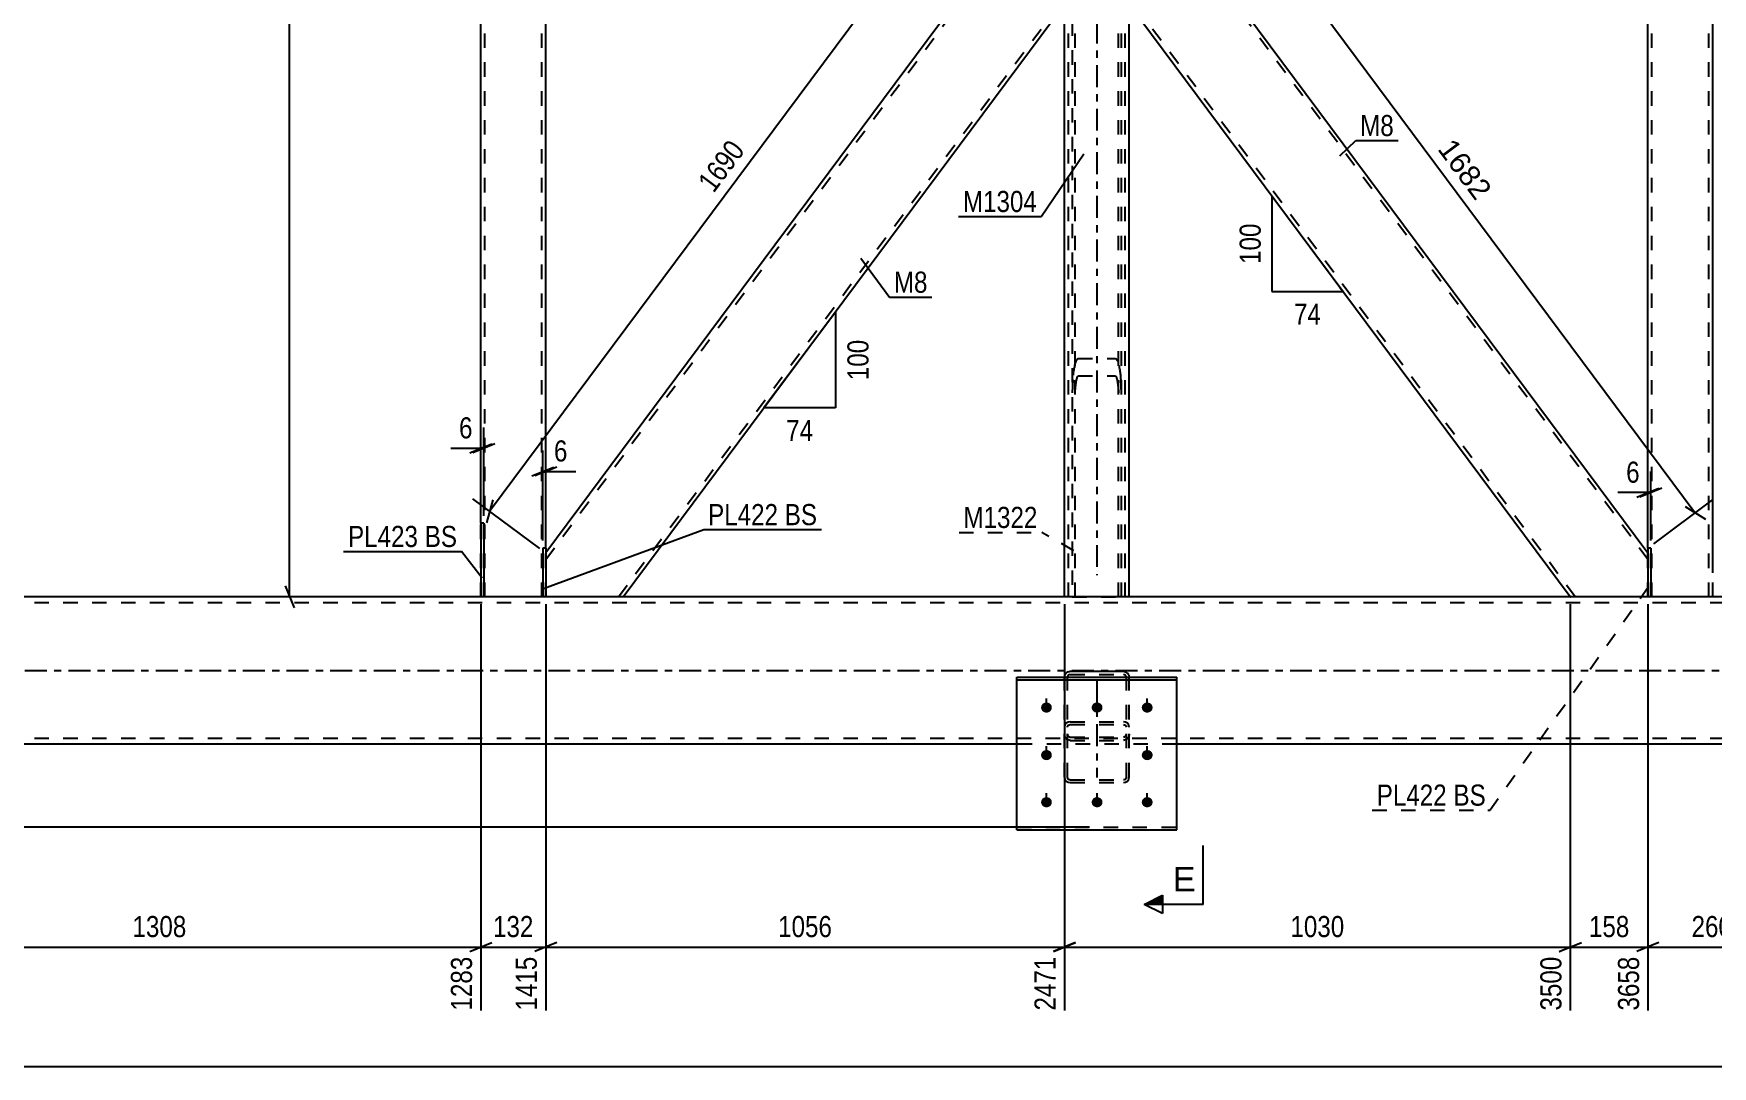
# Model space of a CAD drawing. Header units: millimetres. Extents: x -130 to 1059, y -611 to 230.
# Drawn here: x -15.1 to 212.6, y -266.4 to -126.3 of the extents above; entities that cross this region are included whole.
import ezdxf

# ---------------------------------------------------------------- set-up
doc = ezdxf.new("R2010")
doc.units = ezdxf.units.MM
doc.linetypes.add('DXK_LINE_DOT2', pattern=[3.9198, 1.9599, -1.9599])
doc.linetypes.add('DXK_LINE_DOT3', pattern=[5.9187, 2.979, -0.9799, 0.9799, -0.9799])
doc.styles.add('Arial', font='ARIAL.TTF', dxfattribs={"height": 0.2})
doc.styles.add('Arial Narrow', font='ARIALN.TTF', dxfattribs={"height": 0.2})

# ---------------------------------------------------------------- blocks, each defined once
blk = doc.blocks.new('Part-814407902-1513 - 1390')
at = {"color": 2, "linetype": 'Continuous'}
for p, q in [((133.51, -110.46), (136.58, -106.33)), ((136.58, -106.33), (203.87, -196.71)), ((193.34, -202.67), (133.51, -122.3)), ((203.87, -202.67), (193.38, -202.67))]:
    blk.add_line(p, q, dxfattribs=at)
at = {"color": 7, "linetype": 'DXK_LINE_DOT2'}
for p, q in [((203.87, -197.6), (136.25, -106.78)), ((133.51, -122.3), (133.51, -110.46)), ((194.01, -202.67), (133.51, -121.4)), ((203.87, -202.67), (203.87, -196.71)), ((193.34, -202.67), (193.38, -202.67)), ((193.38, -202.67), (193.34, -202.67))]:
    blk.add_line(p, q, dxfattribs=at)
blk = doc.blocks.new('Part-814407902-1625 - 1390')
at = {"color": 2, "linetype": 'Continuous'}
for p, q in [((118.27, -213.56), (139.94, -213.56)), ((118.27, -234.28), (118.27, -213.56)), ((118.27, -213.92), (139.94, -213.92)), ((139.94, -234.28), (139.94, -213.56)), ((118.27, -234.28), (139.94, -234.28))]:
    blk.add_line(p, q, dxfattribs=at)
at = {"color": 7, "linetype": 'DXK_LINE_DOT2'}
blk.add_line((118.27, -233.92), (139.94, -233.92), dxfattribs=at)
blk = doc.blocks.new('Part-814407902-1620 - 1390')
at = {"color": 7, "linetype": 'DXK_LINE_DOT3'}
blk.add_line((129.11, 29.28), (129.11, -199.72), dxfattribs=at)
at = {"color": 7, "linetype": 'DXK_LINE_DOT2'}
for p, q in [((125.84, 20.55), (125.77, 20.43)), ((126.01, 20.65), (125.84, 20.55)), ((126.27, 20.72), (126.01, 20.65)), ((126.21, 20.49), (126.29, 20.54)), ((126.57, 20.74), (126.27, 20.72)), ((126.29, 20.54), (126.42, 20.57)), ((126.42, 20.57), (126.57, 20.58)), ((131.64, 20.74), (126.57, 20.74)), ((131.64, 20.58), (126.57, 20.58)), ((131.95, 20.72), (131.64, 20.74)), ((131.64, 20.58), (131.79, 20.57)), ((131.79, 20.57), (131.92, 20.54)), ((131.92, 20.54), (132.01, 20.49)), ((132.21, 20.65), (131.95, 20.72)), ((132.38, 20.55), (132.21, 20.65)), ((132.44, 20.43), (132.38, 20.55)), ((125.77, 20.43), (125.77, -202.67)), ((125.77, 18.43), (125.84, 18.31)), ((125.84, 18.31), (126.01, 18.21)), ((126.17, 20.43), (126.21, 20.49)), ((126.17, -202.67), (126.17, 20.43)), ((126.21, 18.37), (126.17, 18.43)), ((126.29, 18.32), (126.21, 18.37)), ((126.42, 18.29), (126.29, 18.32)), ((126.57, 18.27), (126.42, 18.29)), ((131.64, 18.27), (126.57, 18.27)), ((131.79, 18.29), (131.64, 18.27)), ((131.92, 18.32), (131.79, 18.29)), ((132.01, 18.37), (131.92, 18.32)), ((132.01, 20.49), (132.04, 20.43)), ((132.04, 18.43), (132.01, 18.37)), ((132.04, -202.67), (132.04, 20.43)), ((132.21, 18.21), (132.38, 18.31)), ((132.38, 18.31), (132.44, 18.43)), ((132.44, -202.67), (132.44, 20.43)), ((126.01, 18.21), (126.27, 18.14)), ((126.27, 18.14), (126.57, 18.12)), ((131.64, 18.12), (126.57, 18.12)), ((131.64, 18.12), (131.95, 18.14)), ((131.95, 18.14), (132.21, 18.21)), ((126.57, -170.32), (126.27, -170.67)), ((126.57, -170.32), (131.64, -170.32)), ((131.95, -170.67), (131.64, -170.32)), ((126.42, -172.84), (126.57, -172.66)), ((126.57, -172.66), (131.64, -172.66)), ((131.64, -172.66), (131.79, -172.84)), ((125.84, -173.21), (125.77, -175.01)), ((126.17, -175.01), (126.21, -174.11)), ((132.01, -174.11), (132.04, -175.01)), ((132.44, -175.01), (132.38, -173.21)), ((125.77, -202.67), (132.44, -202.67))]:
    blk.add_line(p, q, dxfattribs=at)
for centre, radius, start, end in [((135.3, -173.52), 9.47, 162.5062, 178.1392), ((122.92, -173.52), 9.47, 1.8608, 17.4938), ((130.94, -174.26), 4.73, 162.5062, 178.1392), ((127.28, -174.26), 4.73, 1.8608, 17.4938)]:
    blk.add_arc(centre, radius, start, end, dxfattribs=at)
blk = doc.blocks.new('Part-814407902-1621 - 1390')
at = {"color": 7, "linetype": 'DXK_LINE_DOT2'}
for p, q in [((124.71, -213.61), (124.72, -213.56)), ((124.71, -227.12), (124.71, -213.61)), ((125.14, -213.45), (125.11, -213.61)), ((125.11, -227.12), (125.11, -213.61)), ((125.23, -213.31), (125.14, -213.45)), ((125.35, -213.22), (125.23, -213.31)), ((125.51, -213.19), (125.35, -213.22)), ((125.51, -213.19), (132.71, -213.19)), ((132.86, -213.22), (132.71, -213.19)), ((132.99, -213.31), (132.86, -213.22)), ((133.08, -213.45), (132.99, -213.31)), ((133.11, -213.61), (133.08, -213.45)), ((133.11, -227.12), (133.11, -213.61)), ((133.5, -213.56), (133.51, -213.61)), ((133.51, -227.12), (133.51, -213.61)), ((124.77, -220.06), (124.71, -220.35)), ((124.94, -219.82), (124.77, -220.06)), ((125.2, -219.66), (124.94, -219.82)), ((125.11, -220.35), (125.14, -220.21)), ((125.14, -220.21), (125.23, -220.09)), ((125.51, -219.6), (125.2, -219.66)), ((125.23, -220.09), (125.35, -220.01)), ((125.35, -220.01), (125.51, -219.98)), ((125.51, -219.6), (132.71, -219.6)), ((125.51, -219.98), (132.71, -219.98)), ((133.01, -219.66), (132.71, -219.6)), ((132.71, -219.98), (132.86, -220.01)), ((132.86, -220.01), (132.99, -220.09)), ((132.99, -220.09), (133.08, -220.21)), ((133.27, -219.82), (133.01, -219.66)), ((133.08, -220.21), (133.11, -220.35)), ((133.45, -220.06), (133.27, -219.82)), ((133.51, -220.35), (133.45, -220.06)), ((124.77, -221.6), (124.71, -221.27)), ((125.11, -221.27), (125.14, -221.44)), ((125.14, -221.44), (125.23, -221.57)), ((125.51, -222.13), (125.2, -222.06)), ((125.23, -221.57), (125.35, -221.67)), ((125.35, -221.67), (125.51, -221.7)), ((125.51, -221.7), (132.71, -221.7)), ((125.51, -222.13), (132.71, -222.13)), ((132.71, -221.7), (132.86, -221.67)), ((133.01, -222.06), (132.71, -222.13)), ((132.86, -221.67), (132.99, -221.57)), ((132.99, -221.57), (133.08, -221.44)), ((133.08, -221.44), (133.11, -221.27)), ((133.51, -221.27), (133.45, -221.6)), ((124.71, -227.12), (124.77, -227.41)), ((124.77, -227.41), (124.94, -227.65)), ((124.94, -227.65), (125.2, -227.81)), ((125.14, -227.26), (125.11, -227.12)), ((125.23, -227.38), (125.14, -227.26)), ((125.35, -227.47), (125.23, -227.38)), ((125.51, -227.49), (125.35, -227.47)), ((125.51, -227.49), (132.71, -227.49)), ((132.86, -227.47), (132.71, -227.49)), ((132.99, -227.38), (132.86, -227.47)), ((133.08, -227.26), (132.99, -227.38)), ((133.01, -227.81), (133.27, -227.65)), ((133.11, -227.12), (133.08, -227.26)), ((133.27, -227.65), (133.45, -227.41)), ((133.45, -227.41), (133.51, -227.12)), ((125.2, -227.81), (125.51, -227.87)), ((125.51, -227.87), (132.71, -227.87)), ((132.71, -227.87), (133.01, -227.81))]:
    blk.add_line(p, q, dxfattribs=at)
at = {"color": 2, "linetype": 'Continuous'}
for p, q in [((124.72, -213.56), (124.77, -213.29)), ((125.2, -212.83), (125.51, -212.76)), ((125.51, -212.76), (132.71, -212.76)), ((132.71, -212.76), (133.01, -212.83)), ((133.45, -213.29), (133.5, -213.56))]:
    blk.add_line(p, q, dxfattribs=at)
at = {"color": 7, "linetype": 'DXK_LINE_DOT3'}
blk.add_line((129.11, -214.02), (129.11, -227.16), dxfattribs=at)
at = {"color": 2, "linetype": 'Continuous'}
for centre, start, end in [((125.54, -213.58), 114.3199, 159.2417), ((132.67, -213.58), 20.7583, 65.6801)]:
    blk.add_arc(centre, 0.827, start, end, dxfattribs=at)
at = {"color": 7, "linetype": 'DXK_LINE_DOT2'}
for centre, start, end in [((125.54, -221.31), 200.7583, 245.6801), ((132.67, -221.31), 294.3199, 339.2417)]:
    blk.add_arc(centre, 0.827, start, end, dxfattribs=at)
blk = doc.blocks.new('Part-814407902-1667 - 1390')
at = {"color": 2, "linetype": 'Continuous'}
for p, q in [((45.54, -202.67), (-32, -202.67)), ((53.94, -202.67), (45.94, -202.67)), ((193.38, -202.67), (64.83, -202.67)), ((923.6, -202.67), (204.27, -202.67)), ((118.27, -222.67), (-32, -222.67)), ((355.78, -222.67), (139.94, -222.67))]:
    blk.add_line(p, q, dxfattribs=at)
at = {"color": 7, "linetype": 'DXK_LINE_DOT2'}
for p, q in [((45.94, -202.67), (45.54, -202.67)), ((64.83, -202.67), (53.94, -202.67)), ((204.27, -202.67), (193.38, -202.67)), ((931.6, -203.47), (-40, -203.47)), ((931.6, -221.87), (-40, -221.87)), ((139.94, -222.67), (118.27, -222.67))]:
    blk.add_line(p, q, dxfattribs=at)
at = {"color": 7, "linetype": 'DXK_LINE_DOT3'}
blk.add_line((-40, -212.67), (931.6, -212.67), dxfattribs=at)
blk = doc.blocks.new('Bolt-814407902-1687 - 1390')
at = {"linetype": 'Continuous'}
for points in [[(122.27, -216.99), (122.43, -217.01), (122.57, -217.05), (122.71, -217.12), (122.82, -217.22), (122.91, -217.33), (122.97, -217.47), (123, -217.61), (123, -217.75), (122.97, -217.89), (122.91, -218.02), (122.82, -218.14), (122.71, -218.24), (122.57, -218.31), (122.43, -218.35), (122.27, -218.37), (122.12, -218.35), (121.98, -218.31), (121.84, -218.24), (121.73, -218.14), (121.64, -218.02), (121.58, -217.89), (121.55, -217.75), (121.55, -217.61), (121.58, -217.47), (121.64, -217.33), (121.73, -217.22), (121.84, -217.12), (121.98, -217.05), (122.12, -217.01)], [(129.14, -216.99), (129.29, -217.01), (129.44, -217.05), (129.57, -217.12), (129.69, -217.22), (129.78, -217.33), (129.84, -217.47), (129.87, -217.61), (129.87, -217.75), (129.84, -217.89), (129.78, -218.02), (129.69, -218.14), (129.57, -218.24), (129.44, -218.31), (129.29, -218.35), (129.14, -218.37), (128.99, -218.35), (128.84, -218.31), (128.71, -218.24), (128.6, -218.14), (128.51, -218.02), (128.44, -217.89), (128.41, -217.75), (128.41, -217.61), (128.44, -217.47), (128.51, -217.33), (128.6, -217.22), (128.71, -217.12), (128.84, -217.05), (128.99, -217.01)], [(135.94, -216.99), (136.09, -217.01), (136.24, -217.05), (136.37, -217.12), (136.49, -217.22), (136.58, -217.33), (136.64, -217.47), (136.67, -217.61), (136.67, -217.75), (136.64, -217.89), (136.58, -218.02), (136.49, -218.14), (136.37, -218.24), (136.24, -218.31), (136.09, -218.35), (135.94, -218.37), (135.79, -218.35), (135.64, -218.31), (135.51, -218.24), (135.4, -218.14), (135.31, -218.02), (135.24, -217.89), (135.21, -217.75), (135.21, -217.61), (135.24, -217.47), (135.31, -217.33), (135.4, -217.22), (135.51, -217.12), (135.64, -217.05), (135.79, -217.01)], [(122.27, -223.44), (122.43, -223.46), (122.57, -223.5), (122.71, -223.57), (122.82, -223.67), (122.91, -223.79), (122.97, -223.92), (123, -224.06), (123, -224.2), (122.97, -224.34), (122.91, -224.48), (122.82, -224.59), (122.71, -224.69), (122.57, -224.76), (122.43, -224.81), (122.27, -224.82), (122.12, -224.81), (121.98, -224.76), (121.84, -224.69), (121.73, -224.59), (121.64, -224.48), (121.58, -224.34), (121.55, -224.2), (121.55, -224.06), (121.58, -223.92), (121.64, -223.79), (121.73, -223.67), (121.84, -223.57), (121.98, -223.5), (122.12, -223.46)], [(135.94, -223.44), (136.09, -223.46), (136.24, -223.5), (136.37, -223.57), (136.49, -223.67), (136.58, -223.79), (136.64, -223.92), (136.67, -224.06), (136.67, -224.2), (136.64, -224.34), (136.58, -224.48), (136.49, -224.59), (136.37, -224.69), (136.24, -224.76), (136.09, -224.81), (135.94, -224.82), (135.79, -224.81), (135.64, -224.76), (135.51, -224.69), (135.4, -224.59), (135.31, -224.48), (135.24, -224.34), (135.21, -224.2), (135.21, -224.06), (135.24, -223.92), (135.31, -223.79), (135.4, -223.67), (135.51, -223.57), (135.64, -223.5), (135.79, -223.46)], [(122.27, -229.83), (122.43, -229.85), (122.57, -229.89), (122.71, -229.96), (122.82, -230.06), (122.91, -230.18), (122.97, -230.31), (123, -230.45), (123, -230.59), (122.97, -230.73), (122.91, -230.87), (122.82, -230.98), (122.71, -231.08), (122.57, -231.15), (122.43, -231.2), (122.27, -231.21), (122.12, -231.2), (121.98, -231.15), (121.84, -231.08), (121.73, -230.98), (121.64, -230.87), (121.58, -230.73), (121.55, -230.59), (121.55, -230.45), (121.58, -230.31), (121.64, -230.18), (121.73, -230.06), (121.84, -229.96), (121.98, -229.89), (122.12, -229.85)], [(129.14, -229.83), (129.29, -229.85), (129.44, -229.89), (129.57, -229.96), (129.69, -230.06), (129.78, -230.18), (129.84, -230.31), (129.87, -230.45), (129.87, -230.59), (129.84, -230.73), (129.78, -230.87), (129.69, -230.98), (129.57, -231.08), (129.44, -231.15), (129.29, -231.2), (129.14, -231.21), (128.99, -231.2), (128.84, -231.15), (128.71, -231.08), (128.6, -230.98), (128.51, -230.87), (128.44, -230.73), (128.41, -230.59), (128.41, -230.45), (128.44, -230.31), (128.51, -230.18), (128.6, -230.06), (128.71, -229.96), (128.84, -229.89), (128.99, -229.85)], [(135.94, -229.83), (136.09, -229.85), (136.24, -229.89), (136.37, -229.96), (136.49, -230.06), (136.58, -230.18), (136.64, -230.31), (136.67, -230.45), (136.67, -230.59), (136.64, -230.73), (136.58, -230.87), (136.49, -230.98), (136.37, -231.08), (136.24, -231.15), (136.09, -231.2), (135.94, -231.21), (135.79, -231.2), (135.64, -231.15), (135.51, -231.08), (135.4, -230.98), (135.31, -230.87), (135.24, -230.73), (135.21, -230.59), (135.21, -230.45), (135.24, -230.31), (135.31, -230.18), (135.4, -230.06), (135.51, -229.96), (135.64, -229.89), (135.79, -229.85)]]:
    blk.add_hatch(color=1, dxfattribs=at).paths.add_polyline_path(points)
at = {"color": 1, "linetype": 'Continuous'}
for p, q in [((122.27, -218.34), (122.27, -216.45)), ((129.14, -218.34), (129.14, -216.45)), ((135.94, -218.34), (135.94, -216.45)), ((122.27, -224.79), (122.27, -222.9)), ((135.94, -224.79), (135.94, -222.9)), ((122.27, -231.18), (122.27, -229.29)), ((129.14, -231.18), (129.14, -229.29)), ((135.94, -231.18), (135.94, -229.29))]:
    blk.add_line(p, q, dxfattribs=at)
blk = doc.blocks.new('Part-814407902-1767 - 1390')
at = {"color": 2, "linetype": 'Continuous'}
for p, q in [((204.27, -196.04), (203.87, -196.04)), ((203.87, -196.04), (203.87, -202.67)), ((204.27, -196.04), (204.27, -202.67)), ((204.27, -202.67), (203.87, -202.67))]:
    blk.add_line(p, q, dxfattribs=at)
blk = doc.blocks.new('Part-814407902-1772 - 1390')
at = {"color": 7, "linetype": 'DXK_LINE_DOT2'}
for p, q in [((203.87, -202.67), (203.87, -196.04)), ((204.27, -196.04), (203.87, -196.04)), ((204.27, -202.67), (204.27, -196.04)), ((204.27, -202.67), (203.87, -202.67))]:
    blk.add_line(p, q, dxfattribs=at)
blk = doc.blocks.new('Part-814407902-1857 - 1390')
at = {"color": 7, "linetype": 'DXK_LINE_DOT2'}
for p, q in [((45.94, -192.67), (45.54, -192.67)), ((45.54, -202.67), (45.54, -192.67)), ((45.94, -202.67), (45.94, -192.67)), ((45.94, -202.67), (45.54, -202.67))]:
    blk.add_line(p, q, dxfattribs=at)
blk = doc.blocks.new('Part-814407902-1862 - 1390')
at = {"color": 2, "linetype": 'Continuous'}
for p, q in [((45.94, -192.67), (45.54, -192.67)), ((45.54, -192.67), (45.54, -202.67)), ((45.94, -192.67), (45.94, -202.67)), ((45.94, -202.67), (45.54, -202.67))]:
    blk.add_line(p, q, dxfattribs=at)
blk = doc.blocks.new('Part-814407902-1867 - 1390')
at = {"color": 2, "linetype": 'Continuous'}
for p, q in [((54.34, -196.04), (53.94, -196.04)), ((53.94, -196.04), (53.94, -202.67)), ((54.34, -196.04), (54.34, -202.67)), ((54.34, -202.67), (53.94, -202.67))]:
    blk.add_line(p, q, dxfattribs=at)
blk = doc.blocks.new('Part-814407902-1872 - 1390')
at = {"color": 7, "linetype": 'DXK_LINE_DOT2'}
for p, q in [((53.94, -202.67), (53.94, -196.04)), ((54.34, -196.04), (53.94, -196.04)), ((54.34, -202.67), (54.34, -196.04)), ((54.34, -202.67), (53.94, -202.67))]:
    blk.add_line(p, q, dxfattribs=at)
blk = doc.blocks.new('Part-814407902-1883 - 1390')
at = {"color": 7, "linetype": 'DXK_LINE_DOT2'}
for p, q in [((54.34, -10), (45.54, -10)), ((45.54, -20), (45.54, -10)), ((46.07, -202.67), (46.07, -10)), ((53.8, -202.67), (53.8, -10)), ((54.34, -16.62), (54.34, -10)), ((45.54, -202.67), (45.54, -192.67)), ((54.34, -202.67), (54.34, -196.04)), ((54.34, -202.67), (45.54, -202.67))]:
    blk.add_line(p, q, dxfattribs=at)
at = {"color": 2, "linetype": 'Continuous'}
for p, q in [((54.34, -196.04), (54.34, -16.62)), ((45.54, -192.67), (45.54, -20))]:
    blk.add_line(p, q, dxfattribs=at)
blk = doc.blocks.new('Part-814407902-1888 - 1390')
at = {"color": 7, "linetype": 'DXK_LINE_DOT2'}
for p, q in [((212.67, -10), (203.87, -10)), ((203.87, -16.62), (203.87, -10)), ((204.4, -202.67), (204.4, -10)), ((212.14, -202.67), (212.14, -10)), ((212.67, -13.28), (212.67, -10)), ((203.87, -202.67), (203.87, -196.04)), ((212.67, -202.67), (212.67, -199.39)), ((212.67, -202.67), (203.87, -202.67))]:
    blk.add_line(p, q, dxfattribs=at)
at = {"color": 2, "linetype": 'Continuous'}
for p, q in [((212.67, -199.39), (212.67, -13.28)), ((203.87, -196.04), (203.87, -16.62))]:
    blk.add_line(p, q, dxfattribs=at)
blk = doc.blocks.new('Part-814407902-1953 - 1390')
at = {"color": 2, "linetype": 'Continuous'}
for p, q in [((121.62, -106.33), (54.34, -196.71)), ((124.71, -110.48), (121.62, -106.33)), ((64.86, -202.67), (124.71, -122.28)), ((63.53, -202.67), (54.34, -202.67)), ((64.47, -202.67), (63.53, -202.67)), ((64.83, -202.67), (64.47, -202.67))]:
    blk.add_line(p, q, dxfattribs=at)
at = {"color": 7, "linetype": 'DXK_LINE_DOT2'}
for p, q in [((54.34, -197.6), (121.96, -106.78)), ((124.71, -122.28), (124.71, -110.48)), ((64.2, -202.67), (124.71, -121.39)), ((54.34, -196.71), (54.34, -202.67)), ((64.04, -202.67), (63.53, -202.67)), ((64.47, -202.67), (64.2, -202.67)), ((64.83, -202.67), (64.86, -202.67)), ((64.86, -202.67), (64.83, -202.67))]:
    blk.add_line(p, q, dxfattribs=at)
blk = doc.blocks.new('Part-814407902-1963 - 1390')
at = {"color": 7, "linetype": 'DXK_LINE_DOT2'}
for p, q in [((133.51, -10), (124.71, -10)), ((124.71, -11.18), (124.71, -10)), ((125.24, -202.67), (125.24, -10)), ((132.97, -202.67), (132.97, -10)), ((133.51, -11.18), (133.51, -10)), ((124.71, -122.95), (124.71, -89.72)), ((133.51, -122.96), (133.51, -89.7)), ((133.51, -202.67), (124.71, -202.67))]:
    blk.add_line(p, q, dxfattribs=at)
at = {"color": 2, "linetype": 'Continuous'}
for p, q in [((124.71, -89.72), (124.71, -11.18)), ((133.51, -89.7), (133.51, -11.18)), ((124.71, -202.67), (124.71, -122.95)), ((133.51, -202.67), (133.51, -122.96))]:
    blk.add_line(p, q, dxfattribs=at)
blk = doc.blocks.new('StraightDimension-814407902-2136 - 1390')
at = {"color": 7, "linetype": 'Continuous'}
for p, q in [((137.39, -105.74), (145.6, -99.62)), ((144.69, -102.17), (141.94, -100.48)), ((143.32, -101.32), (210.28, -191.27)), ((204.67, -195.45), (212.57, -189.57)), ((208.91, -190.42), (211.66, -192.11))]:
    blk.add_line(p, q, dxfattribs=at)
at = {"color": 0}
blk.add_wipeout([(180.42, -149.89), (183.78, -147.39), (177.76, -139.29), (174.39, -141.8)], dxfattribs=at)
at = {"color": 3, "style": 'Arial'}
blk.add_text('1682', height=2.865, rotation=-53.3309, dxfattribs=at).set_placement((175.23, -141.92))
blk = doc.blocks.new('StraightDimension-814407902-2632 - 1390')
at = {"color": 7, "linetype": 'Continuous'}
for p, q in [((203.87, -195.04), (203.87, -185.68)), ((204.27, -195.04), (204.27, -185.68)), ((202.37, -189.13), (205.37, -187.93)), ((205.77, -187.93), (202.77, -189.13)), ((203.87, -188.53), (204.27, -188.53))]:
    blk.add_line(p, q, dxfattribs=at)
at = {"color": 0}
blk.add_wipeout([(203.34, -187.78), (203.34, -183.58), (200.32, -183.58), (200.32, -187.78)], dxfattribs=at)
at = {"color": 7, "linetype": 'Continuous'}
blk.add_line((203.87, -188.53), (199.79, -188.53), dxfattribs=at)
blk.add_line((203.87, -188.53), (199.79, -188.53), dxfattribs=at)
at = {"color": 3, "style": 'Arial Narrow'}
blk.add_text('6', height=2.86, dxfattribs=at).set_placement((200.92, -187.18))
blk = doc.blocks.new('StraightDimension-814407902-27504 - 1390')
at = {"color": 7, "linetype": 'Continuous'}
for p, q in [((20.2, -11.5), (19, -8.5)), ((44.54, -10), (16.75, -10)), ((19.6, -202.67), (19.6, -10)), ((44.54, -202.67), (16.75, -202.67)), ((19, -201.17), (20.2, -204.17))]:
    blk.add_line(p, q, dxfattribs=at)
at = {"color": 0}
blk.add_wipeout([(18.85, -102.08), (14.65, -102.08), (14.65, -110.59), (18.85, -110.59)], dxfattribs=at)
at = {"color": 3, "style": 'Arial Narrow'}
blk.add_text('2890', height=2.863, rotation=90.0002, dxfattribs=at).set_placement((18.25, -109.99))
blk = doc.blocks.new('StraightDimension-814407902-27531 - 1390')
at = {"color": 7, "linetype": 'Continuous'}
for p, q in [((53.94, -195.04), (53.94, -182.8)), ((54.34, -195.04), (54.34, -182.8)), ((52.44, -186.25), (55.44, -185.05)), ((55.84, -185.05), (52.84, -186.25)), ((53.94, -185.65), (54.34, -185.65))]:
    blk.add_line(p, q, dxfattribs=at)
at = {"color": 0}
blk.add_wipeout([(57.89, -184.9), (57.89, -180.7), (54.86, -180.7), (54.86, -184.9)], dxfattribs=at)
at = {"color": 7, "linetype": 'Continuous'}
blk.add_line((54.34, -185.65), (58.41, -185.65), dxfattribs=at)
blk.add_line((54.34, -185.65), (58.41, -185.65), dxfattribs=at)
at = {"color": 3, "style": 'Arial Narrow'}
blk.add_text('6', height=2.86, dxfattribs=at).set_placement((55.46, -184.3))
blk = doc.blocks.new('StraightDimension-814407902-27513 - 1390')
at = {"color": 7, "linetype": 'Continuous'}
for p, q in [((45.54, -191.67), (45.54, -179.67)), ((45.94, -191.67), (45.94, -179.67)), ((44.04, -183.12), (47.04, -181.92)), ((47.44, -181.92), (44.44, -183.12)), ((45.54, -182.52), (45.94, -182.52))]:
    blk.add_line(p, q, dxfattribs=at)
at = {"color": 0}
blk.add_wipeout([(45.01, -181.77), (45.01, -177.57), (41.98, -177.57), (41.98, -181.77)], dxfattribs=at)
at = {"color": 7, "linetype": 'Continuous'}
blk.add_line((45.54, -182.52), (41.46, -182.52), dxfattribs=at)
blk.add_line((45.54, -182.52), (41.46, -182.52), dxfattribs=at)
at = {"color": 3, "style": 'Arial Narrow'}
blk.add_text('6', height=2.86, dxfattribs=at).set_placement((42.58, -181.17))
blk = doc.blocks.new('StraightDimension-814407902-2146 - 1390')
at = {"color": 7, "linetype": 'Continuous'}
for p, q in [((-2.67, 0), (-69.39, 0)), ((-65.94, -1.5), (-67.14, 1.5)), ((-66.54, -212.67), (-66.54, 0)), ((-67.14, -211.17), (-65.94, -214.17)), ((-41, -212.67), (-69.39, -212.67))]:
    blk.add_line(p, q, dxfattribs=at)
at = {"color": 0}
blk.add_wipeout([(-67.29, -102.08), (-71.49, -102.08), (-71.49, -110.59), (-67.29, -110.59)], dxfattribs=at)
at = {"color": 3, "style": 'Arial Narrow'}
blk.add_text('3190', height=2.863, rotation=90.0002, dxfattribs=at).set_placement((-67.89, -109.99))
blk = doc.blocks.new('StraightDimension-814407902-31411 - 1390')
at = {"color": 7, "linetype": 'Continuous'}
for p, q in [((54.34, -203.67), (54.34, -258.78)), ((124.71, -203.67), (124.71, -258.78)), ((55.84, -249.57), (52.84, -250.77)), ((54.34, -250.17), (124.71, -250.17)), ((123.21, -250.77), (126.21, -249.57))]:
    blk.add_line(p, q, dxfattribs=at)
at = {"color": 0}
blk.add_wipeout([(93.78, -249.42), (93.78, -245.22), (85.27, -245.22), (85.27, -249.42)], dxfattribs=at)
at = {"color": 0, "linetype": 'Continuous'}
blk.add_wipeout([(124.11, -250.87), (119.91, -250.87), (119.91, -259.38), (124.11, -259.38)], dxfattribs=at)
at = {"color": 3, "style": 'Arial Narrow'}
blk.add_text('1056', height=2.863, dxfattribs=at).set_placement((85.87, -248.82))
at = {"color": 3, "linetype": 'Continuous', "style": 'Arial Narrow'}
blk.add_text('2471', height=2.863, rotation=90.0002, dxfattribs=at).set_placement((123.51, -258.78))
blk = doc.blocks.new('StraightDimension-814407902-2446 - 1390')
at = {"color": 7, "linetype": 'Continuous'}
blk.add_line((-40, -266.36), (999.98, -266.36), dxfattribs=at)
blk = doc.blocks.new('StraightDimension-814407902-31410 - 1390')
at = {"color": 7, "linetype": 'Continuous'}
for p, q in [((124.71, -203.67), (124.71, -258.78)), ((193.34, -203.67), (193.34, -258.78)), ((126.21, -249.57), (123.21, -250.77)), ((124.71, -250.17), (193.34, -250.17)), ((191.84, -250.77), (194.84, -249.57))]:
    blk.add_line(p, q, dxfattribs=at)
at = {"color": 0}
blk.add_wipeout([(163.28, -249.42), (163.28, -245.22), (154.77, -245.22), (154.77, -249.42)], dxfattribs=at)
at = {"color": 0, "linetype": 'Continuous'}
blk.add_wipeout([(192.74, -250.87), (188.54, -250.87), (188.54, -259.38), (192.74, -259.38)], dxfattribs=at)
at = {"color": 3, "style": 'Arial Narrow'}
blk.add_text('1030', height=2.863, dxfattribs=at).set_placement((155.37, -248.82))
at = {"color": 3, "linetype": 'Continuous', "style": 'Arial Narrow'}
blk.add_text('3500', height=2.863, rotation=90.0002, dxfattribs=at).set_placement((192.14, -258.78))
blk = doc.blocks.new('StraightDimension-814407902-2554 - 1390')
at = {"color": 7, "linetype": 'Continuous'}
for p, q in [((120.82, -105.74), (111.73, -98.97)), ((113.6, -102.23), (114.43, -99.11)), ((46.73, -191.05), (114.02, -100.67)), ((53.53, -196.11), (44.45, -189.35)), ((47.15, -189.49), (46.32, -192.61))]:
    blk.add_line(p, q, dxfattribs=at)
at = {"color": 0}
blk.add_wipeout([(82.32, -142), (78.95, -139.49), (73.86, -146.32), (77.23, -148.83)], dxfattribs=at)
at = {"color": 3, "style": 'Arial Narrow'}
blk.add_text('1690', height=2.863, rotation=53.3309, dxfattribs=at).set_placement((77.11, -147.99))
blk = doc.blocks.new('StraightDimension-814407902-2780 - 1390')
at = {"color": 7, "linetype": 'Continuous'}
for p, q in [((128.11, 61.95), (-78.78, 61.95)), ((-75.33, 60.45), (-76.53, 63.45)), ((-75.93, -233.92), (-75.93, 61.95)), ((128.11, -233.92), (-78.78, -233.92)), ((-76.53, -232.42), (-75.33, -235.42))]:
    blk.add_line(p, q, dxfattribs=at)
at = {"color": 0}
blk.add_wipeout([(-76.68, -80.93), (-80.88, -80.93), (-80.88, -91.03), (-76.68, -91.03)], dxfattribs=at)
at = {"color": 3, "style": 'Arial'}
blk.add_text('4438', height=2.865, rotation=90.0002, dxfattribs=at).set_placement((-77.28, -90.43))
blk = doc.blocks.new('StraightDimension-814407902-31408 - 1390')
at = {"color": 7, "linetype": 'Continuous'}
for p, q in [((203.87, -203.66), (203.87, -258.78)), ((221.2, -203.67), (221.2, -258.78)), ((205.37, -249.57), (202.37, -250.77)), ((203.87, -250.17), (221.2, -250.17)), ((219.7, -250.77), (222.7, -249.57))]:
    blk.add_line(p, q, dxfattribs=at)
at = {"color": 0}
blk.add_wipeout([(215.88, -249.42), (215.88, -245.22), (209.19, -245.22), (209.19, -249.42)], dxfattribs=at)
at = {"color": 0, "linetype": 'Continuous'}
blk.add_wipeout([(220.6, -250.87), (216.4, -250.87), (216.4, -259.38), (220.6, -259.38)], dxfattribs=at)
at = {"color": 3, "style": 'Arial Narrow'}
blk.add_text('260', height=2.863, dxfattribs=at).set_placement((209.79, -248.82))
at = {"color": 3, "linetype": 'Continuous', "style": 'Arial Narrow'}
blk.add_text('3918', height=2.863, rotation=90.0002, dxfattribs=at).set_placement((220, -258.78))
blk = doc.blocks.new('StraightDimension-814407902-27566 - 1390')
at = {"color": 7, "linetype": 'Continuous'}
for p, q in [((0, -11), (0, -98.46)), ((-40, -201.67), (-40, -93.21)), ((-38.5, -95.46), (-41.5, -96.66)), ((-1.5, -96.66), (1.5, -95.46)), ((-40, -96.06), (0, -96.06))]:
    blk.add_line(p, q, dxfattribs=at)
at = {"color": 0}
blk.add_wipeout([(-16.66, -95.31), (-16.66, -91.11), (-23.34, -91.11), (-23.34, -95.31)], dxfattribs=at)
at = {"color": 3, "style": 'Arial Narrow'}
blk.add_text('600', height=2.863, dxfattribs=at).set_placement((-22.74, -94.71))
blk = doc.blocks.new('StraightDimension-814407902-31409 - 1390')
at = {"color": 7, "linetype": 'Continuous'}
for p, q in [((193.34, -203.67), (193.34, -258.78)), ((203.87, -203.66), (203.87, -258.78)), ((191.84, -250.77), (194.84, -249.57)), ((193.34, -250.17), (203.87, -250.17)), ((205.37, -249.57), (202.37, -250.77))]:
    blk.add_line(p, q, dxfattribs=at)
at = {"color": 0}
blk.add_wipeout([(201.95, -249.42), (201.95, -245.22), (195.27, -245.22), (195.27, -249.42)], dxfattribs=at)
at = {"color": 0, "linetype": 'Continuous'}
blk.add_wipeout([(203.27, -250.87), (199.07, -250.87), (199.07, -259.38), (203.27, -259.38)], dxfattribs=at)
at = {"color": 3, "style": 'Arial Narrow'}
blk.add_text('158', height=2.863, dxfattribs=at).set_placement((195.87, -248.82))
at = {"color": 3, "linetype": 'Continuous', "style": 'Arial Narrow'}
blk.add_text('3658', height=2.863, rotation=90.0002, dxfattribs=at).set_placement((202.67, -258.78))
blk = doc.blocks.new('StraightDimension-814407902-31412 - 1390')
at = {"color": 7, "linetype": 'Continuous'}
for p, q in [((45.54, -203.67), (45.54, -258.78)), ((54.34, -203.67), (54.34, -258.78)), ((44.04, -250.77), (47.04, -249.57)), ((45.54, -250.17), (54.34, -250.17)), ((55.84, -249.57), (52.84, -250.77))]:
    blk.add_line(p, q, dxfattribs=at)
at = {"color": 0}
blk.add_wipeout([(53.28, -249.42), (53.28, -245.22), (46.59, -245.22), (46.59, -249.42)], dxfattribs=at)
at = {"color": 0, "linetype": 'Continuous'}
blk.add_wipeout([(53.74, -250.87), (49.54, -250.87), (49.54, -259.38), (53.74, -259.38)], dxfattribs=at)
at = {"color": 3, "style": 'Arial Narrow'}
blk.add_text('132', height=2.863, dxfattribs=at).set_placement((47.19, -248.82))
at = {"color": 3, "linetype": 'Continuous', "style": 'Arial Narrow'}
blk.add_text('1415', height=2.863, rotation=90.0002, dxfattribs=at).set_placement((53.14, -258.78))
blk = doc.blocks.new('StraightDimension-814407902-31413 - 1390')
at = {"color": 7, "linetype": 'Continuous'}
for p, q in [((45.54, -203.67), (45.54, -258.78)), ((-41.67, -231.67), (-41.67, -256.22)), ((-40.17, -249.57), (-43.17, -250.77)), ((-41.67, -250.17), (45.54, -250.17)), ((44.04, -250.77), (47.04, -249.57))]:
    blk.add_line(p, q, dxfattribs=at)
at = {"color": 0}
blk.add_wipeout([(6.19, -249.42), (6.19, -245.22), (-2.32, -245.22), (-2.32, -249.42)], dxfattribs=at)
at = {"color": 0, "linetype": 'Continuous'}
for points in [[(-42.27, -251.42), (-46.47, -251.42), (-46.47, -256.27), (-42.27, -256.27)], [(44.94, -250.87), (40.74, -250.87), (40.74, -259.38), (44.94, -259.38)]]:
    blk.add_wipeout(points, dxfattribs=at)
at = {"color": 3, "style": 'Arial Narrow'}
blk.add_text('1308', height=2.863, dxfattribs=at).set_placement((-1.72, -248.82))
at = {"color": 3, "linetype": 'Continuous', "style": 'Arial Narrow'}
for s, p in [('25', (-42.87, -255.67)), ('1283', (44.34, -258.78))]:
    blk.add_text(s, height=2.863, rotation=90.0002, dxfattribs=at).set_placement(p)
blk = doc.blocks.new('AngleDimension-814407902-42862 - 1390')
at = {"color": 7, "linetype": 'Continuous'}
for p, q in [((93.63, -164.03), (83.95, -177.03)), ((93.63, -164.03), (93.63, -177.03)), ((84.42, -176.39), (83.95, -177.03)), ((93.63, -177.03), (83.95, -177.03))]:
    blk.add_line(p, q, dxfattribs=at)
at = {"color": 0}
for points in [[(98.73, -167.19), (94.53, -167.19), (94.53, -173.87), (98.73, -173.87)], [(91.22, -182.13), (91.22, -177.93), (86.36, -177.93), (86.36, -182.13)]]:
    blk.add_wipeout(points, dxfattribs=at)
at = {"color": 3, "style": 'Arial Narrow'}
blk.add_text('100', height=2.863, rotation=90.0002, dxfattribs=at).set_placement((98.13, -173.27))
blk.add_text('74', height=2.863, dxfattribs=at).set_placement((86.96, -181.53))
blk = doc.blocks.new('AngleDimension-814407902-42878 - 1390')
at = {"color": 7, "linetype": 'Continuous'}
for p, q in [((152.84, -148.26), (162.51, -161.25)), ((152.84, -148.26), (152.84, -161.25)), ((152.84, -161.25), (162.51, -161.25)), ((162.08, -160.68), (162.51, -161.25))]:
    blk.add_line(p, q, dxfattribs=at)
at = {"color": 0}
for points in [[(151.94, -151.41), (147.74, -151.41), (147.74, -158.1), (151.94, -158.1)], [(160.1, -166.35), (160.1, -162.15), (155.25, -162.15), (155.25, -166.35)]]:
    blk.add_wipeout(points, dxfattribs=at)
at = {"color": 3, "style": 'Arial Narrow'}
blk.add_text('100', height=2.863, rotation=90.0002, dxfattribs=at).set_placement((151.34, -157.5))
blk.add_text('74', height=2.863, dxfattribs=at).set_placement((155.85, -165.75))
blk = doc.blocks.new('Mark-814407902-1949 - 1390')
at = {"color": 0}
blk.add_wipeout([(106.14, -161.41), (106.14, -158.41), (101.57, -158.41), (101.57, -161.41)], dxfattribs=at)
blk.add_wipeout([(106.14, -161.41), (106.14, -158.41), (101.57, -158.41), (101.57, -161.41)], dxfattribs=at)
at = {"color": 30, "linetype": 'Continuous'}
for p, q in [((97.11, -156.71), (100.97, -162.01)), ((100.97, -162.01), (106.74, -162.01))]:
    blk.add_line(p, q, dxfattribs=at)
at = {"color": 3, "style": 'Arial Narrow'}
blk.add_text('M8', height=2.863, dxfattribs=at).set_placement((101.57, -161.41))
blk = doc.blocks.new('Mark-814407902-1509 - 1390')
at = {"color": 0}
blk.add_wipeout([(169.4, -140.16), (169.4, -137.16), (164.83, -137.16), (164.83, -140.16)], dxfattribs=at)
blk.add_wipeout([(169.4, -140.16), (169.4, -137.16), (164.83, -137.16), (164.83, -140.16)], dxfattribs=at)
at = {"color": 30, "linetype": 'Continuous'}
for p, q in [((162.07, -142.84), (164.23, -140.76)), ((164.23, -140.76), (170, -140.76))]:
    blk.add_line(p, q, dxfattribs=at)
at = {"color": 3, "style": 'Arial Narrow'}
blk.add_text('M8', height=2.863, dxfattribs=at).set_placement((164.83, -140.16))
blk = doc.blocks.new('Mark-814407902-1959 - 1390')
at = {"color": 0}
blk.add_wipeout([(120.99, -150.46), (120.99, -147.46), (110.94, -147.46), (110.94, -150.46)], dxfattribs=at)
blk.add_wipeout([(120.99, -150.46), (120.99, -147.46), (110.94, -147.46), (110.94, -150.46)], dxfattribs=at)
at = {"color": 30, "linetype": 'Continuous'}
for p in [(127.36, -142.63), (110.34, -151.06)]:
    blk.add_line(p, (121.59, -151.06), dxfattribs=at)
at = {"color": 3, "style": 'Arial Narrow'}
blk.add_text('M1304', height=2.863, dxfattribs=at).set_placement((110.94, -150.46))
blk = doc.blocks.new('SectionMark-814407902-3221 - 1390')
at = {"linetype": 'Continuous'}
for points in [[(138.01, 47.91), (138.01, 46.66), (135.51, 47.91)], [(138.01, -243.13), (138.01, -244.38), (135.51, -244.38)]]:
    blk.add_hatch(color=6, dxfattribs=at).paths.add_polyline_path(points)
at = {"color": 6, "linetype": 'Continuous'}
for p, q in [((135.51, 47.91), (138.01, 49.16)), ((143.51, 47.91), (135.51, 47.91)), ((135.51, 47.91), (138.01, 46.66)), ((138.01, 46.66), (138.01, 49.16)), ((135.51, -244.38), (138.01, -243.13)), ((138.01, -243.13), (138.01, -245.63)), ((143.51, -244.38), (135.51, -244.38)), ((138.01, -245.63), (135.51, -244.38))]:
    blk.add_line(p, q, dxfattribs=at)
at = {"color": 0, "linetype": 'Continuous'}
for points in [[(142.51, 42.66), (142.51, 46.16), (139.4, 46.16), (139.4, 42.66)], [(142.51, -242.63), (142.51, -239.13), (139.4, -239.13), (139.4, -242.63)]]:
    blk.add_wipeout(points, dxfattribs=at)
at = {"color": 6, "linetype": 'Continuous'}
for p, q in [((143.51, 47.91), (143.51, 39.91)), ((143.51, -244.38), (143.51, -236.38))]:
    blk.add_line(p, q, dxfattribs=at)
at = {"color": 3, "linetype": 'Continuous', "style": 'Arial'}
for p in [(139.4, 42.66), (139.4, -242.63)]:
    blk.add_text('E', height=3.34, dxfattribs=at).set_placement(p)
blk = doc.blocks.new('MarkSet-814407902-3374 - 1390')
at = {"color": 0}
blk.add_wipeout([(176.59, -230.99), (176.59, -227.99), (167.08, -227.99), (167.08, -230.99)], dxfattribs=at)
blk.add_wipeout([(176.59, -230.99), (176.59, -227.99), (167.08, -227.99), (167.08, -230.99)], dxfattribs=at)
blk.add_wipeout([(181.87, -230.99), (181.87, -227.99), (177.49, -227.99), (177.49, -230.99)], dxfattribs=at)
blk.add_wipeout([(181.87, -230.99), (181.87, -227.99), (177.49, -227.99), (177.49, -230.99)], dxfattribs=at)
at = {"color": 30, "linetype": 'DXK_LINE_DOT2'}
for p in [(203.97, -201.32), (166.48, -231.59)]:
    blk.add_line(p, (182.47, -231.59), dxfattribs=at)
at = {"color": 3, "style": 'Arial Narrow'}
for s, p in [('PL422', (167.08, -230.99)), ('BS', (177.49, -230.99))]:
    blk.add_text(s, height=2.863, dxfattribs=at).set_placement(p)
blk = doc.blocks.new('MarkSet-814407902-3297 - 1390')
at = {"color": 0}
blk.add_wipeout([(37.03, -195.9), (37.03, -192.9), (27.52, -192.9), (27.52, -195.9)], dxfattribs=at)
blk.add_wipeout([(37.03, -195.9), (37.03, -192.9), (27.52, -192.9), (27.52, -195.9)], dxfattribs=at)
blk.add_wipeout([(42.31, -195.9), (42.31, -192.9), (37.93, -192.9), (37.93, -195.9)], dxfattribs=at)
blk.add_wipeout([(42.31, -195.9), (42.31, -192.9), (37.93, -192.9), (37.93, -195.9)], dxfattribs=at)
at = {"color": 30, "linetype": 'Continuous'}
for p in [(26.92, -196.5), (45.7, -200.11)]:
    blk.add_line(p, (42.91, -196.5), dxfattribs=at)
at = {"color": 3, "style": 'Arial Narrow'}
for s, p in [('PL423', (27.52, -195.9)), ('BS', (37.93, -195.9))]:
    blk.add_text(s, height=2.863, dxfattribs=at).set_placement(p)
blk = doc.blocks.new('MarkSet-814407902-3319 - 1390')
at = {"color": 0}
blk.add_wipeout([(85.87, -192.94), (85.87, -189.94), (76.37, -189.94), (76.37, -192.94)], dxfattribs=at)
blk.add_wipeout([(85.87, -192.94), (85.87, -189.94), (76.37, -189.94), (76.37, -192.94)], dxfattribs=at)
at = {"color": 30, "linetype": 'Continuous'}
blk.add_line((54.04, -201.54), (75.77, -193.54), dxfattribs=at)
at = {"color": 0}
blk.add_wipeout([(91.16, -192.94), (91.16, -189.94), (86.77, -189.94), (86.77, -192.94)], dxfattribs=at)
blk.add_wipeout([(91.16, -192.94), (91.16, -189.94), (86.77, -189.94), (86.77, -192.94)], dxfattribs=at)
at = {"color": 30, "linetype": 'Continuous'}
blk.add_line((75.77, -193.54), (91.76, -193.54), dxfattribs=at)
at = {"color": 3, "style": 'Arial Narrow'}
for s, p in [('PL422', (76.37, -192.94)), ('BS', (86.77, -192.94))]:
    blk.add_text(s, height=2.863, dxfattribs=at).set_placement(p)
blk = doc.blocks.new('Mark-814407902-27742 - 1390')
at = {"color": 0}
blk.add_wipeout([(121.06, -193.32), (121.06, -190.32), (111.01, -190.32), (111.01, -193.32)], dxfattribs=at)
blk.add_wipeout([(121.06, -193.32), (121.06, -190.32), (111.01, -190.32), (111.01, -193.32)], dxfattribs=at)
at = {"color": 30, "linetype": 'DXK_LINE_DOT2'}
for p in [(110.41, -193.92), (125.99, -196.42)]:
    blk.add_line(p, (121.66, -193.92), dxfattribs=at)
at = {"color": 3, "style": 'Arial Narrow'}
blk.add_text('M1322', height=2.863, dxfattribs=at).set_placement((111.01, -193.32))

msp = doc.modelspace()

# ---------------------------------------------------------------- block references
for name in ['Part-814407902-1620 - 1390', 'Part-814407902-1883 - 1390', 'Part-814407902-1963 - 1390', 'Part-814407902-1888 - 1390', 'Part-814407902-1953 - 1390', 'Part-814407902-1513 - 1390', 'Part-814407902-1857 - 1390', 'Part-814407902-1862 - 1390', 'Part-814407902-1867 - 1390', 'Part-814407902-1872 - 1390', 'Part-814407902-1767 - 1390', 'Part-814407902-1772 - 1390', 'Part-814407902-1667 - 1390', 'Part-814407902-1625 - 1390', 'Part-814407902-1621 - 1390', 'Bolt-814407902-1687 - 1390']:
    msp.add_blockref(name, (0, 0))

# ---------------------------------------------------------------- next in the draw order: block references
for name in ['StraightDimension-814407902-2146 - 1390', 'StraightDimension-814407902-27504 - 1390', 'StraightDimension-814407902-2136 - 1390', 'StraightDimension-814407902-27531 - 1390', 'StraightDimension-814407902-31411 - 1390']:
    msp.add_blockref(name, (0, 0))

# ---------------------------------------------------------------- next in the draw order: block references
for name in ['StraightDimension-814407902-27513 - 1390', 'StraightDimension-814407902-2632 - 1390']:
    msp.add_blockref(name, (0, 0))

# ---------------------------------------------------------------- next in the draw order: block references
msp.add_blockref('StraightDimension-814407902-2446 - 1390', (0, 0))

# ---------------------------------------------------------------- next in the draw order: block references
for name in ['StraightDimension-814407902-2554 - 1390', 'Mark-814407902-1509 - 1390', 'AngleDimension-814407902-42878 - 1390', 'StraightDimension-814407902-31410 - 1390', 'StraightDimension-814407902-31408 - 1390']:
    msp.add_blockref(name, (0, 0))

# ---------------------------------------------------------------- next in the draw order: block references
for name in ['StraightDimension-814407902-2780 - 1390', 'SectionMark-814407902-3221 - 1390', 'StraightDimension-814407902-31409 - 1390']:
    msp.add_blockref(name, (0, 0))

# ---------------------------------------------------------------- next in the draw order: block references
for name in ['StraightDimension-814407902-27566 - 1390', 'Mark-814407902-1959 - 1390', 'Mark-814407902-1949 - 1390', 'AngleDimension-814407902-42862 - 1390', 'MarkSet-814407902-3319 - 1390', 'Mark-814407902-27742 - 1390', 'MarkSet-814407902-3297 - 1390', 'MarkSet-814407902-3374 - 1390', 'StraightDimension-814407902-31412 - 1390']:
    msp.add_blockref(name, (0, 0))

# ---------------------------------------------------------------- next in the draw order: block references
msp.add_blockref('StraightDimension-814407902-31413 - 1390', (0, 0))

doc.saveas('drawing.dxf')
